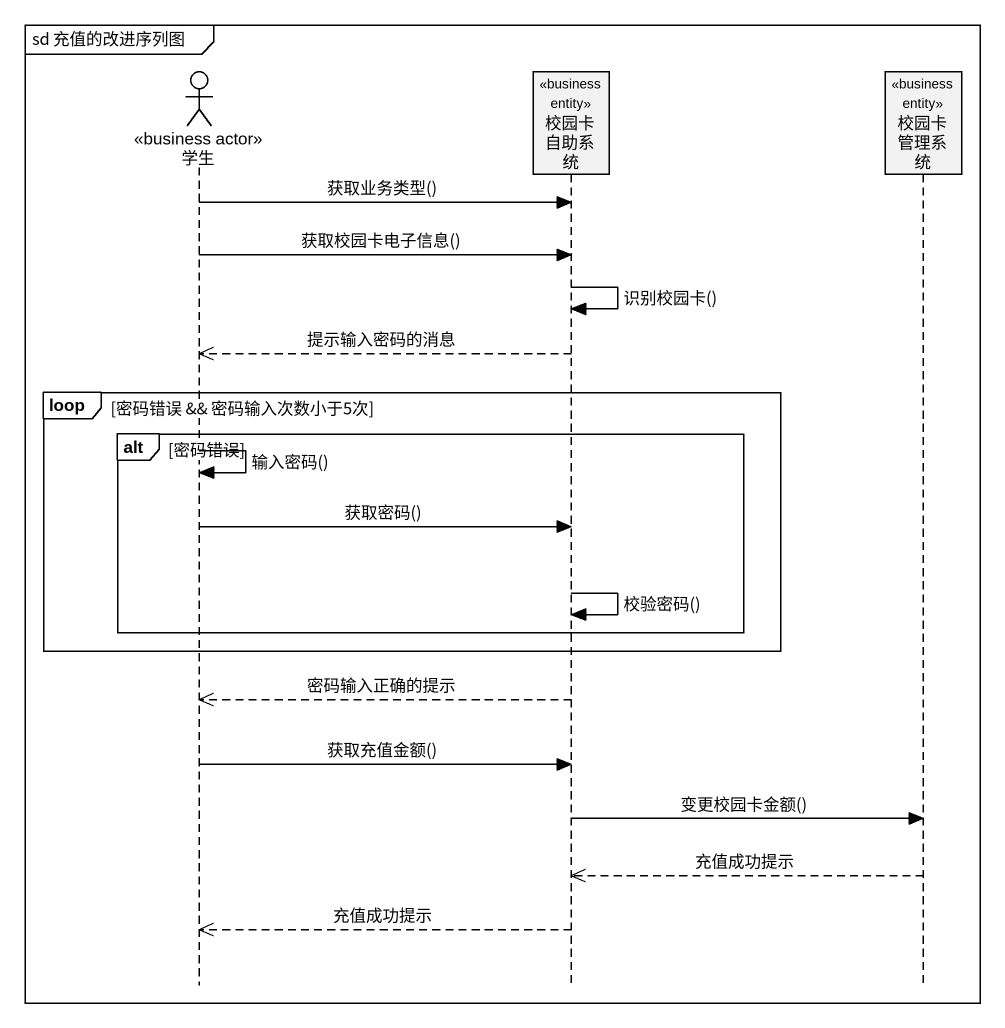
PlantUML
@startuml
mainframe sd 充值的改进序列图
hide footbox
actor 学生 <<business actor>>
participant 校园卡自助系统 <<business entity>>
participant 校园卡管理系统 <<business entity>>

学生 -> 校园卡自助系统 : 获取业务类型()
学生 -> 校园卡自助系统 : 获取校园卡电子信息()
校园卡自助系统 -> 校园卡自助系统 : 识别校园卡()
校园卡自助系统 -->> 学生 : 提示输入密码的消息
loop 密码错误 && 密码输入次数小于5次
  alt 密码错误
    学生 -> 学生 : 输入密码()
    学生 -> 校园卡自助系统 : 获取密码()
    校园卡自助系统 -> 校园卡自助系统 : 校验密码()
  end
end
校园卡自助系统 -->> 学生 : 密码输入正确的提示
学生 -> 校园卡自助系统 : 获取充值金额()
校园卡自助系统 -> 校园卡管理系统 : 变更校园卡金额()
校园卡管理系统 -->> 校园卡自助系统 : 充值成功提示
校园卡自助系统 -->> 学生 : 充值成功提示
@enduml
